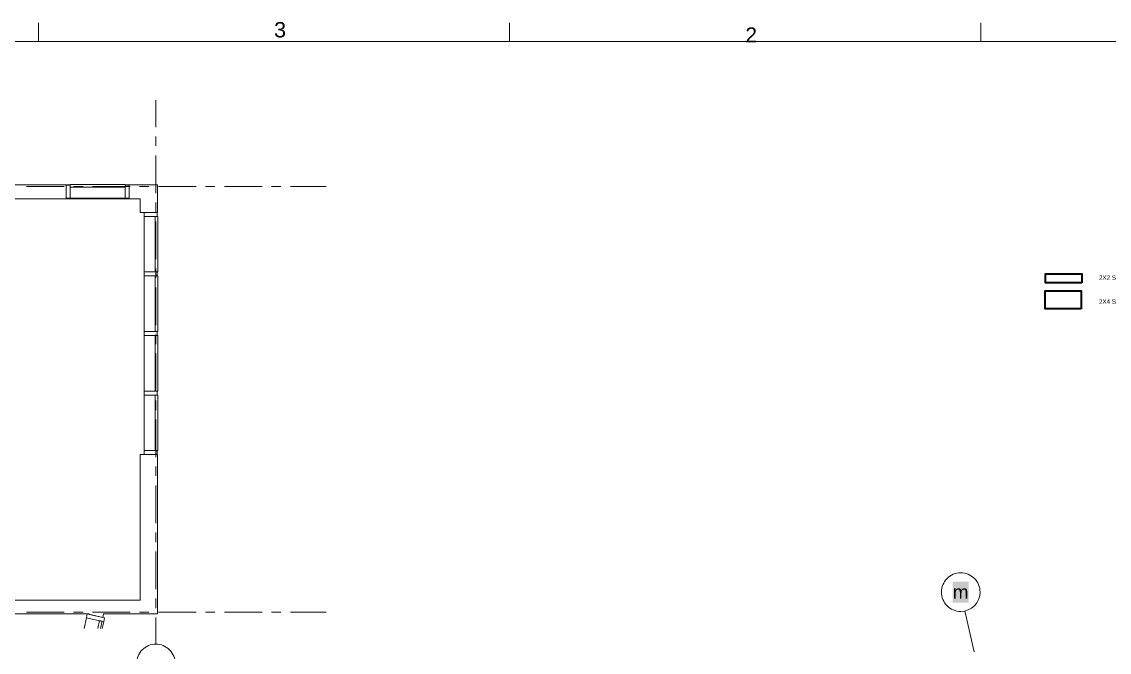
# Model space of a CAD drawing. Header units: inches. Extents: x 14.2 to 49.7, y 0.3 to 22.9.
# Drawn here: x 26.77 to 41.19, y 14.53 to 22.89 of the extents above; entities that cross this region are included whole.
import ezdxf

# ---------------------------------------------------------------- set-up
doc = ezdxf.new("R2010")
doc.units = ezdxf.units.IN
doc.header["$MEASUREMENT"] = 0
doc.layers.add('PDF2_Geometry', color=7, linetype='Continuous')
doc.layers.add('PDF_Text', color=7, linetype='Continuous')
doc.layers.add('PDF_Geometry', color=7, linetype='Continuous', true_color=0x777777)
doc.layers.add('PDF_Solid Fills', color=7, linetype='Continuous', true_color=0xffffff)
doc.styles.add('PDF Arial', font='arial.ttf')
doc.styles.add('PDF GillSansMT', font='arial.ttf')
doc.styles.add('PDF GillSansMTCondensed', font='arial.ttf')

msp = doc.modelspace()

# ---------------------------------------------------------------- linework, layer by layer
at = {"layer": 'PDF2_Geometry', "lineweight": 35}
for points in [[(40.821, 19.428), (40.341, 19.428), (40.341, 19.548), (40.821, 19.548)], [(40.816, 19.083), (40.336, 19.083), (40.336, 19.321), (40.816, 19.321)]]:
    msp.add_lwpolyline(points, close=True, dxfattribs=at)
at = {"layer": 'PDF_Geometry', "color": 7, "lineweight": 9}
for points in [[(26.993, 22.623), (26.993, 22.873)], [(33.239, 22.623), (33.239, 22.873)], [(39.484, 22.623), (39.484, 22.873)]]:
    msp.add_lwpolyline(points, dxfattribs=at)
msp.add_lwpolyline([(45.731, 0.639), (14.502, 0.639), (45.731, 0.639), (45.731, 22.623), (14.502, 22.623), (45.731, 22.623)], close=True, dxfattribs=at)
at = {"layer": 'PDF_Geometry', "lineweight": 9}
for points in [[(28.55, 21.49), (28.55, 21.845)], [(28.55, 21.24), (28.55, 21.365)], [(28.55, 20.615), (28.55, 21.115)], [(26.835, 20.703), (27.335, 20.703)], [(27.363, 20.72), (27.363, 20.723), (27.415, 20.723)], [(27.46, 20.703), (27.585, 20.703)], [(27.71, 20.703), (28.21, 20.703)], [(28.143, 20.723), (28.195, 20.723), (28.195, 20.72)], [(28.333, 20.703), (28.458, 20.703)], [(28.583, 20.703), (29.083, 20.703)], [(29.208, 20.703), (29.333, 20.703)], [(29.458, 20.703), (29.958, 20.703)], [(30.083, 20.703), (30.208, 20.703)], [(30.333, 20.703), (30.809, 20.703)], [(28.195, 20.548), (28.195, 20.54), (27.363, 20.54), (27.363, 20.548)], [(28.55, 20.365), (28.55, 20.49)], [(28.393, 19.573), (28.393, 20.306), (28.393, 19.573)], [(28.393, 19.573), (28.393, 20.306), (28.393, 19.573)], [(28.55, 19.741), (28.55, 20.24)], [(28.575, 20.306), (28.575, 19.573), (28.575, 20.306)], [(28.575, 20.306), (28.575, 19.573), (28.575, 20.306)], [(28.55, 19.491), (28.55, 19.616)], [(28.393, 18.781), (28.393, 19.521), (28.393, 18.781)], [(28.393, 18.781), (28.393, 19.521), (28.393, 18.781)], [(28.575, 19.521), (28.575, 18.781), (28.575, 19.521)], [(28.575, 19.521), (28.575, 18.781), (28.575, 19.521)], [(28.55, 18.866), (28.55, 19.366)], [(28.55, 18.616), (28.55, 18.741)], [(28.393, 17.99), (28.393, 18.73), (28.393, 17.99)], [(28.393, 17.99), (28.393, 18.73), (28.393, 17.99)], [(28.575, 18.73), (28.575, 17.99), (28.575, 18.73)], [(28.575, 18.73), (28.575, 17.99), (28.575, 18.73)], [(28.55, 17.991), (28.55, 18.491)], [(28.393, 17.205), (28.393, 17.938), (28.393, 17.205)], [(28.393, 17.205), (28.393, 17.938), (28.393, 17.205)], [(28.575, 17.938), (28.575, 17.205), (28.575, 17.938)], [(28.575, 17.938), (28.575, 17.205), (28.575, 17.938)], [(28.55, 17.741), (28.55, 17.866)], [(28.55, 17.118), (28.55, 17.616)], [(28.55, 16.868), (28.55, 16.993)], [(28.55, 16.243), (28.55, 16.743)], [(28.55, 15.993), (28.55, 16.118)], [(28.55, 15.368), (28.55, 15.868)], [(28.55, 15.118), (28.55, 15.243)], [(26.835, 15.062), (27.335, 15.062)], [(27.46, 15.062), (27.585, 15.062)], [(27.71, 15.062), (28.21, 15.062)], [(28.333, 15.062), (28.458, 15.062)], [(28.55, 14.638), (28.55, 14.995)], [(28.583, 15.062), (29.083, 15.062)], [(29.208, 15.062), (29.333, 15.062)], [(29.458, 15.062), (29.958, 15.062)], [(30.083, 15.062), (30.208, 15.062)], [(30.333, 15.062), (30.809, 15.062)], [(39.394, 14.54), (39.274, 15.08)], [(27.598, 14.847), (27.63, 14.99), (27.598, 14.847)]]:
    msp.add_lwpolyline(points, dxfattribs=at)
at = {"layer": 'PDF_Geometry', "lineweight": 18}
for points in [[(23.68, 16.221), (23.69, 16.221), (23.69, 20.54), (26.15, 20.54), (24.961, 15.19), (25.106, 15.158), (26.301, 20.54), (27.363, 20.54), (27.363, 20.723), (23.466, 20.723), (23.466, 20.54), (23.581, 20.54), (23.581, 16.221), (23.581, 16.18), (23.68, 16.18)], [(27.415, 20.72), (27.363, 20.72), (27.363, 20.548), (27.415, 20.548)], [(28.195, 20.72), (28.143, 20.72), (28.143, 20.548), (28.195, 20.548)], [(28.195, 20.54), (28.343, 20.54), (28.343, 20.358), (28.57, 20.358), (28.57, 20.723), (28.343, 20.723), (28.195, 20.723)], [(28.393, 20.358), (28.393, 20.306), (28.565, 20.306), (28.565, 20.358)], [(28.393, 19.573), (28.393, 19.521), (28.565, 19.521), (28.565, 19.573)], [(28.393, 18.781), (28.393, 18.73), (28.565, 18.73), (28.565, 18.781)], [(28.393, 17.99), (28.393, 17.938), (28.565, 17.938), (28.565, 17.99)], [(28.343, 15.225), (27.706, 15.225), (23.676, 15.225), (23.676, 15.04), (27.665, 15.04), (27.665, 15.035), (27.845, 14.995), (27.855, 15.04), (28.57, 15.04), (28.57, 15.225), (28.57, 17.153), (28.343, 17.153)], [(28.393, 17.205), (28.393, 17.153), (28.565, 17.153), (28.565, 17.205)], [(27.641, 15.04), (27.63, 14.99), (27.858, 14.938), (27.87, 14.99)]]:
    msp.add_lwpolyline(points, close=True, dxfattribs=at)
at = {"layer": 'PDF_Geometry', "lineweight": 9}
for points in [[(28.143, 20.73), (27.415, 20.73), (28.143, 20.73), (28.143, 20.72)], [(27.415, 20.73), (27.415, 20.72)], [(28.143, 20.72), (28.143, 20.73), (27.415, 20.73), (28.143, 20.73)], [(27.415, 20.73), (27.415, 20.72)], [(27.415, 20.548), (28.143, 20.548)], [(27.415, 20.548), (28.143, 20.548)], [(28.565, 20.306), (28.575, 20.306)], [(28.565, 20.306), (28.575, 20.306)], [(28.565, 19.573), (28.575, 19.573)], [(28.565, 19.573), (28.575, 19.573)], [(28.565, 19.521), (28.575, 19.521)], [(28.565, 19.521), (28.575, 19.521)], [(28.565, 18.781), (28.575, 18.781)], [(28.565, 18.781), (28.575, 18.781)], [(28.565, 18.73), (28.575, 18.73)], [(28.565, 18.73), (28.575, 18.73)], [(28.565, 17.99), (28.575, 17.99)], [(28.565, 17.99), (28.575, 17.99)], [(28.565, 17.938), (28.575, 17.938)], [(28.565, 17.938), (28.575, 17.938)], [(28.565, 17.205), (28.575, 17.205)], [(28.565, 17.205), (28.575, 17.205)], [(27.838, 14.847), (27.858, 14.938)]]:
    msp.add_lwpolyline(points, close=True, dxfattribs=at)
at = {"layer": 'PDF_Geometry', "lineweight": 13}
for points in [[(28.143, 20.73), (27.415, 20.73), (27.415, 20.693), (28.143, 20.693)], [(28.54, 20.306), (28.54, 19.573), (28.575, 19.573), (28.575, 20.306)], [(28.54, 19.521), (28.54, 18.781), (28.575, 18.781), (28.575, 19.521)], [(28.54, 18.73), (28.54, 17.99), (28.575, 17.99), (28.575, 18.73)], [(28.54, 17.938), (28.54, 17.205), (28.575, 17.205), (28.575, 17.938)]]:
    msp.add_lwpolyline(points, close=True, dxfattribs=at)
at = {"layer": 'PDF_Geometry', "lineweight": 9}
for points in [[(39.217, 15.585, 0.416667), (38.962, 15.33, 0.415306), (39.217, 15.073, 0.413961), (39.474, 15.33, 0.415306)], [(28.55, 14.64, 0.416667), (28.295, 14.385, 0.415306), (28.55, 14.128, 0.413961), (28.806, 14.385, 0.415306)]]:
    msp.add_lwpolyline(points, format="xyb", close=True, dxfattribs=at)
at = {"layer": 'PDF_Geometry', "lineweight": 13}
msp.add_lwpolyline([(27.816, 14.847), (27.838, 14.943), (27.803, 14.952), (27.78, 14.847)], dxfattribs=at)
at = {"layer": 'PDF_Solid Fills', "lineweight": 9, "transparency": 33554559}
msp.add_solid([(39.111, 15.188), (39.324, 15.188), (39.111, 15.466), (39.324, 15.466)], dxfattribs=at)

# ---------------------------------------------------------------- texts
at = {"layer": 'PDF_Text', "attachment_point": 4}
for s, insert, char_height, style in [('3', (30.117, 22.778), 0.204, 'PDF GillSansMTCondensed'), ('2', (36.363, 22.711), 0.199, 'PDF GillSansMT'), ('2X2 SURFACE MOUNTED LUMINAIRE', (41.05, 19.496), 0.05939, 'PDF Arial'), ('2X4 SURFACE MOUNTED LUMINAIRE', (41.05, 19.179), 0.05939, 'PDF Arial')]:
    msp.add_mtext(s, dxfattribs=dict(at, insert=insert, char_height=char_height, style=style))
at = {"layer": 'PDF_Text', "color": 8, "true_color": 0x777777, "insert": (39.112, 15.331), "char_height": 0.179, "attachment_point": 4, "style": 'PDF Arial'}
msp.add_mtext('m', dxfattribs=at)

doc.saveas('drawing.dxf')
